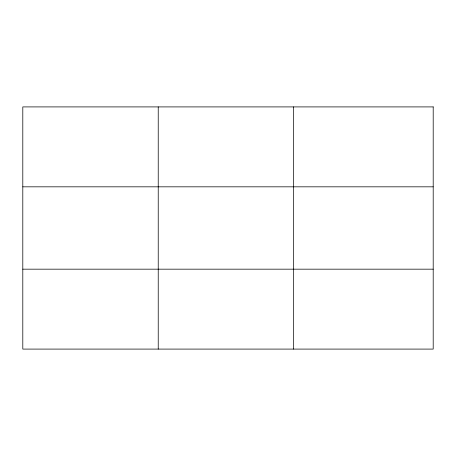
<?xml version="1.0" encoding="UTF-8"?>
<svg xmlns="http://www.w3.org/2000/svg" width="456" height="456" viewBox="0 0 456 456"><rect width="100%" height="100%" fill="white"/><g stroke="black" fill="none" stroke-linecap="round" stroke-linejoin="round"><path stroke-width="0.68" d="M158.232 106.909L158.232 349.091M293.664 106.909L293.664 349.091M22.8 186.829L433.2 186.829M22.8 269.171L433.2 269.171M433.2 106.909L433.2 349.091L22.8 349.091L22.8 106.909L433.2 106.909"/></g></svg>
